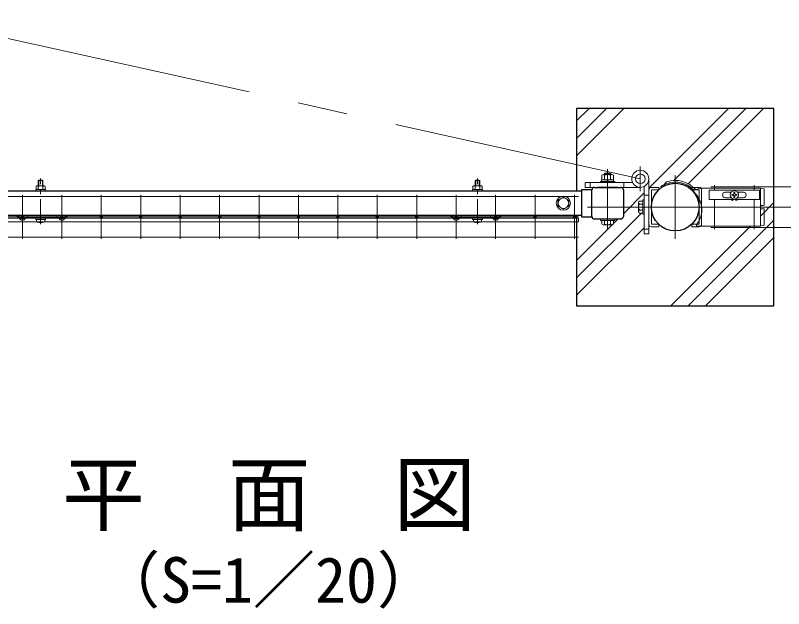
# Model space of a CAD drawing. Units: millimetres, scale not verified. Extents: x -4200 to 4200, y -2970 to 2970.
# Drawn here: x -2463 to -1489, y 1374 to 2126 of the extents above; entities that cross this region are included whole.
import ezdxf
from ezdxf.enums import TextEntityAlignment as Align

# ---------------------------------------------------------------- set-up
doc = ezdxf.new("R2010")
doc.units = ezdxf.units.MM
doc.header["$LTSCALE"] = 10
doc.linetypes.add('USER1', pattern=[50.8, 31.75, -6.35, 6.35, -6.35])
for name, color, linetype, lineweight in [('0-0_D-STR-TXT', 7, 'Continuous', 13), ('0-1_D-STR4', 7, 'Continuous', 25), ('0-2_D-STR-DIM', 7, 'Continuous', 13), ('0-6_D-STR1', 1, 'Continuous', 25), ('0-7_D-BMK', 2, 'USER1', 13), ('0-8_D-STR3', 3, 'Continuous', 13), ('0-A_D-DCR-HCH', 7, 'Continuous', 13), ('0-B_D-STR2', 7, 'Continuous', 13)]:
    doc.layers.add(name, color=color, linetype=linetype, lineweight=lineweight)
doc.styles.add('ＭＳ ゴシック', font='')
doc.styles.get('ＭＳ ゴシック').set_extended_font_data('MS Gothic')

# ---------------------------------------------------------------- blocks, each defined once
blk = doc.blocks.new('A$C5ded3bdc')
at = {"layer": '0-7_D-BMK'}
blk.add_line((0, -75), (0, 504), dxfattribs=at)
at = {"layer": '0-8_D-STR3'}
for p, q in [((-57.5, 404.8), (-57.5, 363)), ((-43.3, 413), (43.3, 413)), ((-23, 484), (-30, 477)), ((30, 477), (-30, 477)), ((-30, 477), (-30, 413)), ((-29.1, 404.8), (-29.1, 363)), ((-23, 484), (-23, 413)), ((23, 484), (-23, 484)), ((23, 484), (23, 413)), ((23, 484), (30, 477)), ((29.1, 404.8), (29.1, 363)), ((30, 477), (30, 413)), ((57.5, 404.8), (57.5, 363)), ((-62.5, 363), (62.5, 363)), ((-62.5, 347), (-62.5, 363)), ((-62.5, 347), (62.5, 347)), ((-57.5, 363), (57.5, 363)), ((62.5, 347), (62.5, 363)), ((-62.5, 0), (62.5, 0)), ((-62.5, -16), (-62.5, 0)), ((62.5, -16), (62.5, 0)), ((-62.5, -16), (62.5, -16)), ((-51.8, -16), (51.8, -16)), ((-51.8, -31.3), (-51.8, -16)), ((51.8, -31.6), (51.8, -16))]:
    blk.add_line(p, q, dxfattribs=at)
for centre, radius, start, end in [((-43.3, 396.6), 16.4, 30, 150), ((0, 357.2), 55.8, 58.543, 121.457), ((43.3, 396.6), 16.4, 30, 150), ((-32.8, -31.3), 19, 180, 253.92714), ((0.7, 85), 140, 253.92714, 285.41383), ((32.8, -31.6), 19, 285.41383, 0)]:
    blk.add_arc(centre, radius, start, end, dxfattribs=at)

msp = doc.modelspace()

# ---------------------------------------------------------------- linework, layer by layer
at = {"layer": '0-1_D-STR4'}
msp.add_lwpolyline([(-1751.4, 1872.72), (-1751.4, 1758.22), (-1501.4, 1758.22), (-1501.4, 2008.22), (-1751.4, 2008.22), (-1751.4, 1903.72)], dxfattribs=at)
at = {"layer": '0-6_D-STR1'}
for p, q in [((-2563.14, 1903.72), (-1745.15, 1903.72)), ((-1745.15, 1905.67), (-1745.15, 1870.77)), ((-1745.15, 1905.67), (-1732.15, 1905.67)), ((-1745.15, 1905.67), (-1745.15, 1870.77)), ((-1745.15, 1905.67), (-1732.15, 1905.67)), ((-1732.15, 1871.42), (-1732.14, 1905.02)), ((-1728.94, 1908.22), (-1695.35, 1908.22)), ((-1699.15, 1908.22), (-1725.15, 1908.22)), ((-1692.15, 1905.02), (-1692.15, 1871.42)), ((-1745.15, 1872.72), (-2563.14, 1872.72)), ((-1745.15, 1870.77), (-1732.15, 1870.77)), ((-1745.15, 1870.77), (-1732.15, 1870.77)), ((-1728.95, 1868.22), (-1695.35, 1868.22))]:
    msp.add_line(p, q, dxfattribs=at)
msp.add_circle((-1626.4, 1883.22), 30.25, dxfattribs=at)
for centre, start, end in [((-1728.94, 1905.02), 90.00008, 179.99897), ((-1695.35, 1905.02), 0, 90.00008), ((-1728.95, 1871.42), 179.99897, 269.99957), ((-1695.35, 1871.42), 269.99957, 0)]:
    msp.add_arc(centre, 3.2, start, end, dxfattribs=at)
at = {"layer": '0-7_D-BMK'}
for p, q in [((-1670.72, 1919.07), (-2603.93, 2126.24)), ((-1712.15, 1931.22), (-1712.15, 1855.72)), ((-1670.72, 1903.39), (-1670.72, 1934.76)), ((-1626.4, 1923.47), (-1626.4, 1842.97)), ((-1666.65, 1883.22), (-1737.45, 1883.22)), ((-1672.95, 1883.22), (-1577.45, 1883.22))]:
    msp.add_line(p, q, dxfattribs=at)
at = {"layer": '0-8_D-STR3'}
for p, q in [((-1719.65, 1917.82), (-1719.65, 1923.62)), ((-1717.92, 1924.32), (-1706.38, 1924.32)), ((-1716.15, 1925.22), (-1715.15, 1926.22)), ((-1716.15, 1924.32), (-1716.15, 1925.22)), ((-1715.9, 1917.82), (-1715.9, 1923.62)), ((-1709.15, 1924.32), (-1709.15, 1926.22)), ((-1708.4, 1917.82), (-1708.4, 1923.62)), ((-1708.15, 1924.32), (-1708.15, 1925.22)), ((-1704.65, 1917.82), (-1704.65, 1923.62)), ((-1740.43, 1914.22), (-1680.42, 1914.22)), ((-1734.43, 1914.22), (-1734.43, 1908.22)), ((-1721.15, 1914.22), (-1721.15, 1915.82)), ((-1721.15, 1915.82), (-1703.15, 1915.82)), ((-1703.15, 1914.22), (-1721.15, 1914.22)), ((-1719.85, 1915.82), (-1704.45, 1915.82)), ((-1719.65, 1917.82), (-1704.65, 1917.82)), ((-1713.21, 1915.82), (-1712.06, 1917.82)), ((-1712.52, 1915.82), (-1711.37, 1917.82)), ((-1704.45, 1915.82), (-1704.45, 1917.82)), ((-1703.15, 1914.22), (-1703.15, 1915.82)), ((-1691.43, 1914.22), (-1691.43, 1908.22)), ((-1639.86, 1912.09), (-1637.27, 1915.28)), ((-1665.87, 1849.36), (-1665.87, 1909.37)), ((-1647.37, 1905.02), (-1656.67, 1905.02)), ((-1656.67, 1905.02), (-1656.67, 1861.42)), ((-1643.75, 1908), (-1644.66, 1909.31)), ((-1605.42, 1905.02), (-1605.42, 1908.22)), ((-1605.42, 1908.22), (-1596.12, 1908.22)), ((-1605.42, 1905.02), (-1596.12, 1905.02)), ((-1599.56, 1905.32), (-1600.03, 1905.32)), ((-1595.48, 1907.22), (-1599.56, 1905.32)), ((-1596.12, 1905.02), (-1596.12, 1861.42)), ((-1518.4, 1907.22), (-1595.48, 1907.22)), ((-1592.92, 1905.02), (-1592.92, 1861.42)), ((-1583.15, 1904.65), (-1583.15, 1892.65)), ((-1562.9, 1902.15), (-1555.31, 1902.15)), ((-1551.9, 1900.15), (-1551.9, 1901.8)), ((-1551.9, 1901.8), (-1550.9, 1901.8)), ((-1550.9, 1900.15), (-1550.9, 1901.8)), ((-1547.48, 1902.15), (-1539.9, 1902.15)), ((-1518.4, 1907.22), (-1518.4, 1859.22)), ((-1518.4, 1907.22), (-1513.4, 1906.22)), ((-1513.4, 1906.22), (-1513.4, 1886.22)), ((-1768.15, 1895.97), (-1775.15, 1891.93)), ((-1775.15, 1891.93), (-1775.15, 1884.51)), ((-1768.15, 1895.97), (-1761.15, 1891.93)), ((-1761.15, 1891.93), (-1761.15, 1884.51)), ((-1671.89, 1890.72), (-1667.47, 1890.72)), ((-1667.47, 1874.22), (-1667.47, 1892.22)), ((-1667.47, 1890.72), (-1667.47, 1875.72)), ((-1665.87, 1898.36), (-1659.87, 1898.36)), ((-1583.15, 1892.65), (-1519.65, 1892.65)), ((-1562.9, 1895.15), (-1555.31, 1895.15)), ((-1554.55, 1899.15), (-1552.9, 1899.15)), ((-1554.55, 1898.15), (-1554.55, 1899.15)), ((-1554.55, 1898.15), (-1552.9, 1898.15)), ((-1553, 1892.65), (-1553.28, 1891.62)), ((-1551.9, 1895.5), (-1551.9, 1897.15)), ((-1551.9, 1895.5), (-1550.9, 1895.5)), ((-1550.9, 1895.5), (-1550.9, 1897.15)), ((-1549.9, 1899.15), (-1548.25, 1899.15)), ((-1549.9, 1898.15), (-1548.25, 1898.15)), ((-1549.79, 1892.65), (-1549.51, 1891.62)), ((-1548.25, 1898.15), (-1548.25, 1899.15)), ((-1547.48, 1895.15), (-1539.9, 1895.15)), ((-1768.15, 1880.47), (-1775.15, 1884.51)), ((-1768.15, 1880.47), (-1761.15, 1884.51)), ((-1672.97, 1888.85), (-1672.97, 1877.59)), ((-1671.89, 1886.98), (-1667.47, 1886.98)), ((-1514.4, 1885.22), (-1517.4, 1885.22)), ((-1514.4, 1881.22), (-1517.4, 1881.22)), ((-2460.86, 1871.21), (-2459.82, 1872.42)), ((-2460.86, 1871.21), (-2456.15, 1867.15)), ((-2459.82, 1872.42), (-2455.11, 1868.37)), ((-2450.15, 1870.62), (-2447.65, 1870.62)), ((-2447.65, 1872.42), (-2410.65, 1872.42)), ((-2447.65, 1870.62), (-2447.65, 1872.42)), ((-2410.65, 1870.62), (-2447.65, 1870.62)), ((-2444.15, 1870.62), (-2444.15, 1869.02)), ((-2414.15, 1870.62), (-2414.15, 1869.02)), ((-2410.65, 1870.62), (-2410.65, 1872.42)), ((-2410.65, 1870.62), (-2408.15, 1870.62)), ((-2398.47, 1872.42), (-2403.19, 1868.37)), ((-2397.43, 1871.21), (-2402.14, 1867.15)), ((-2397.43, 1871.21), (-2398.47, 1872.42)), ((-1910.86, 1871.21), (-1909.82, 1872.42)), ((-1910.86, 1871.21), (-1906.15, 1867.15)), ((-1909.82, 1872.42), (-1905.11, 1868.37)), ((-1900.15, 1870.62), (-1897.65, 1870.62)), ((-1897.65, 1872.42), (-1860.65, 1872.42)), ((-1897.65, 1870.62), (-1897.65, 1872.42)), ((-1860.65, 1870.62), (-1897.65, 1870.62)), ((-1894.15, 1870.62), (-1894.15, 1869.02)), ((-1864.15, 1870.62), (-1864.15, 1869.02)), ((-1860.65, 1870.62), (-1860.65, 1872.42)), ((-1860.65, 1870.62), (-1858.15, 1870.62)), ((-1848.47, 1872.42), (-1853.19, 1868.37)), ((-1847.43, 1871.21), (-1852.14, 1867.15)), ((-1847.43, 1871.21), (-1848.47, 1872.42)), ((-1671.89, 1879.46), (-1667.47, 1879.46)), ((-1671.89, 1875.72), (-1667.47, 1875.72)), ((-1667.47, 1874.22), (-1665.87, 1874.22)), ((-1513.4, 1880.22), (-1513.4, 1860.22)), ((-2451.22, 1870.2), (-2453.21, 1868.39)), ((-2450.15, 1869.02), (-2452.13, 1867.21)), ((-2450.15, 1869.02), (-2408.15, 1869.02)), ((-2408.15, 1869.02), (-2406.16, 1867.21)), ((-2407.07, 1870.2), (-2405.08, 1868.39)), ((-1901.22, 1870.2), (-1903.21, 1868.39)), ((-1900.15, 1869.02), (-1902.13, 1867.21)), ((-1900.15, 1869.02), (-1858.15, 1869.02)), ((-1858.15, 1869.02), (-1856.16, 1867.21)), ((-1857.07, 1870.2), (-1855.08, 1868.39)), ((-1721.15, 1868.22), (-1703.15, 1868.22)), ((-1721.15, 1866.22), (-1721.15, 1868.22)), ((-1721.15, 1866.22), (-1703.15, 1866.22)), ((-1719.65, 1861.8), (-1719.65, 1866.22)), ((-1719.65, 1866.22), (-1704.65, 1866.22)), ((-1715.9, 1861.8), (-1715.9, 1866.22)), ((-1708.39, 1861.8), (-1708.39, 1866.22)), ((-1704.65, 1861.8), (-1704.65, 1866.22)), ((-1703.15, 1866.22), (-1703.15, 1868.22)), ((-1647.37, 1861.42), (-1656.67, 1861.42)), ((-1605.42, 1861.42), (-1596.12, 1861.42)), ((-1717.77, 1860.72), (-1706.52, 1860.72)), ((-1665.87, 1855.36), (-1659.87, 1855.36)), ((-1599.2, 1860.82), (-1599.2, 1859.22)), ((-1518.4, 1859.22), (-1599.2, 1859.22)), ((-1513.4, 1860.22), (-1518.13, 1859.28))]:
    msp.add_line(p, q, dxfattribs=at)
for points in [[(-1716.15, 1925.22), (-1708.15, 1925.22), (-1709.15, 1926.22)], [(-1715.15, 1924.32), (-1715.15, 1926.22), (-1709.15, 1926.22)], [(-1670.72, 1908.22), (-1740.43, 1908.22), (-1740.43, 1914.22)], [(-1719.85, 1915.82), (-1719.85, 1917.82), (-1704.45, 1917.82)], [(-1659.87, 1919.07), (-1659.87, 1849.36), (-1665.87, 1849.36)], [(-1639.18, 1910.64), (-1639.86, 1912.09), (-1637.27, 1915.28)], [(-1647.37, 1905.02), (-1647.37, 1908.22), (-1656.67, 1908.22)], [(-1583.15, 1904.65), (-1519.65, 1904.65), (-1519.65, 1892.65)], [(-1667.47, 1892.22), (-1665.87, 1892.22), (-1665.87, 1874.22)], [(-1647.37, 1861.42), (-1647.37, 1858.22), (-1656.67, 1858.22)], [(-1605.42, 1861.42), (-1605.42, 1858.22), (-1596.12, 1858.22)]]:
    msp.add_lwpolyline(points, dxfattribs=at)
for centre, radius in [((-1670.72, 1919.07), 10.85), ((-1670.72, 1919.07), 6.15), ((-1551.4, 1898.65), 5.25), ((-1768.15, 1888.22), 9), ((-1768.15, 1888.22), 6.71)]:
    msp.add_circle(centre, radius, dxfattribs=at)
for centre, radius, start, end in [((-1717.77, 1921.48), 2.85, 48.83491, 131.16509), ((-1712.15, 1913.93), 10.39, 68.85295, 111.14705), ((-1706.52, 1921.48), 2.85, 48.86505, 131.13495), ((-1626.4, 1883.22), 31.85, 41.66427, 125), ((-1626.4, 1883.22), 30.25, 40.82839, 125), ((-1626.4, 1883.22), 33.85, 41.95504, 108.73594), ((-1656.67, 1905.02), 3.2, 90, 180), ((-1622.84, 1879.7), 30.25, 321.39147, 50.00867), ((-1600.21, 1906.52), 3.2, 221.66427, 230.22461), ((-1600.03, 1906.92), 1.6, 221.95504, 270), ((-1596.12, 1905.02), 3.2, 360, 90), ((-1562.9, 1898.65), 3.5, 90, 270), ((-1552.9, 1900.15), 1, 270, 0), ((-1549.9, 1900.15), 1, 180, 270), ((-1539.9, 1898.65), 3.5, 270, 90), ((-1670.81, 1888.85), 2.16, 120, 240), ((-1552.9, 1897.15), 1, 0, 90), ((-1549.9, 1897.15), 1, 90, 180), ((-1665.89, 1883.22), 7.08, 147.93138, 212.06862), ((-1517.4, 1884.22), 1, 90, 180), ((-1517.4, 1882.22), 1, 180, 270), ((-1514.4, 1886.22), 1, 270, 0), ((-1514.4, 1880.22), 1, 0, 90), ((-2450.15, 1869.02), 1.6, 90, 132.38442), ((-2408.15, 1869.02), 1.6, 47.61558, 90), ((-1900.15, 1869.02), 1.6, 90, 132.38442), ((-1858.15, 1869.02), 1.6, 47.61558, 90), ((-1670.81, 1877.59), 2.16, 120, 240), ((-2454.17, 1869.45), 3.03, 229.26286, 312.38442), ((-2454.17, 1869.45), 1.43, 229.26286, 312.38442), ((-2404.12, 1869.45), 3.03, 227.61558, 310.73714), ((-2404.12, 1869.45), 1.43, 227.61558, 310.73714), ((-1904.17, 1869.45), 3.03, 229.26286, 312.38442), ((-1904.17, 1869.45), 1.43, 229.26286, 312.38442), ((-1854.12, 1869.45), 3.03, 227.61558, 310.73714), ((-1854.12, 1869.45), 1.43, 227.61558, 310.73714), ((-1717.77, 1862.88), 2.16, 210, 330), ((-1712.15, 1867.8), 7.08, 237.93138, 302.06862), ((-1706.52, 1862.88), 2.16, 210, 330), ((-1656.67, 1861.42), 3.2, 180, 270), ((-1596.12, 1861.42), 3.2, 270, 0)]:
    msp.add_arc(centre, radius, start, end, dxfattribs=at)
for major_axis, start_param, end_param in [((8.21, 0), 4.122868, 4.48098), ((-8.21, 0), 1.802206, 2.160318)]:
    msp.add_ellipse((-1551.4, 1898.65), major_axis=major_axis, ratio=0.879385, start_param=start_param, end_param=end_param, dxfattribs=at)
at = {"layer": '0-A_D-DCR-HCH'}
for p, q in [((-1751.4, 1948.2), (-1691.37, 2008.22)), ((-1751.4, 1970.3), (-1713.47, 2008.22)), ((-1751.4, 1992.39), (-1735.57, 2008.22)), ((-1659.87, 1907.14), (-1558.79, 2008.22)), ((-1628.01, 1916.9), (-1536.69, 2008.22)), ((-1610.07, 1912.74), (-1514.59, 2008.22)), ((-1692.15, 1874.87), (-1665.87, 1901.14)), ((-1518.4, 1871.84), (-1501.4, 1888.84)), ((-1751.4, 1793.52), (-1669.19, 1875.72)), ((-1704.65, 1862.37), (-1698.79, 1868.22)), ((-1609.91, 1758.22), (-1501.4, 1866.74)), ((-1751.4, 1815.62), (-1706.27, 1860.74)), ((-1751.4, 1771.42), (-1665.87, 1856.95)), ((-1632.01, 1758.22), (-1531.01, 1859.22)), ((-1587.82, 1758.22), (-1501.4, 1844.65))]:
    msp.add_line(p, q, dxfattribs=at)
at = {"layer": '0-B_D-STR2'}
for p, q in [((-1576.4, 1911.22), (-1576.4, 1904.65)), ((-1526.4, 1911.22), (-1526.4, 1904.65)), ((-1581.4, 1909.03), (-1276.4, 1909.03)), ((-1749.14, 1896.73), (-2559.14, 1896.73)), ((-2454.14, 1898.92), (-2454.14, 1842.92)), ((-2404.14, 1898.92), (-2404.14, 1842.92)), ((-2354.14, 1898.92), (-2354.14, 1842.92)), ((-2304.14, 1898.92), (-2304.14, 1842.92)), ((-2254.14, 1898.92), (-2254.14, 1842.92)), ((-2204.14, 1898.92), (-2204.14, 1842.92)), ((-2154.14, 1898.92), (-2154.14, 1842.92)), ((-2104.14, 1898.92), (-2104.14, 1842.92)), ((-2054.14, 1898.92), (-2054.14, 1842.92)), ((-2004.14, 1898.92), (-2004.14, 1842.92)), ((-1954.14, 1898.92), (-1954.14, 1842.92)), ((-1904.14, 1898.92), (-1904.14, 1842.92)), ((-1854.14, 1898.92), (-1854.14, 1842.92)), ((-1804.14, 1898.92), (-1804.14, 1842.92)), ((-1754.14, 1898.92), (-1754.14, 1842.92)), ((-1576.4, 1892.65), (-1576.4, 1855.22)), ((-1526.4, 1892.65), (-1526.4, 1855.22)), ((-1581.4, 1883.22), (-1276.4, 1883.22)), ((-1749.14, 1870.92), (-2559.14, 1870.92)), ((-1749.15, 1869.12), (-2559.15, 1869.12)), ((-1749.15, 1864.62), (-2559.15, 1864.62)), ((-1749.15, 1864.62), (-1749.15, 1869.12)), ((-1581.4, 1857.41), (-1276.4, 1857.41)), ((-1749.14, 1845.11), (-2559.14, 1845.11))]:
    msp.add_line(p, q, dxfattribs=at)
for centre in [(-2454.15, 1870.92), (-2404.15, 1870.92), (-2354.15, 1870.92), (-2304.15, 1870.92), (-2254.15, 1870.92), (-2204.15, 1870.92), (-2154.15, 1870.92), (-2104.15, 1870.92), (-2054.15, 1870.92), (-2004.15, 1870.92), (-1954.15, 1870.92), (-1904.15, 1870.92), (-1854.15, 1870.92), (-1804.15, 1870.92), (-1754.15, 1870.92)]:
    msp.add_circle(centre, 1.8, dxfattribs=at)

# ---------------------------------------------------------------- block references
at = {"layer": '0-2_D-STR-DIM', "xscale": 0.1, "yscale": 0.1}
for p in [(-2431.12, 1869.02), (-1877.12, 1869.02)]:
    msp.add_blockref('A$C5ded3bdc', p, dxfattribs=at)

# ---------------------------------------------------------------- texts
at = {"layer": '0-0_D-STR-TXT', "style": 'ＭＳ ゴシック'}
for s, height, p in [('平\u3000面\u3000図', 76.98, (-2403.79, 1457.68)), ('（S=1／20）', 57.7, (-2358.31, 1364.48))]:
    msp.add_text(s, height=height, dxfattribs=at).set_placement(p, align=Align.BOTTOM_LEFT)

doc.saveas('drawing.dxf')
